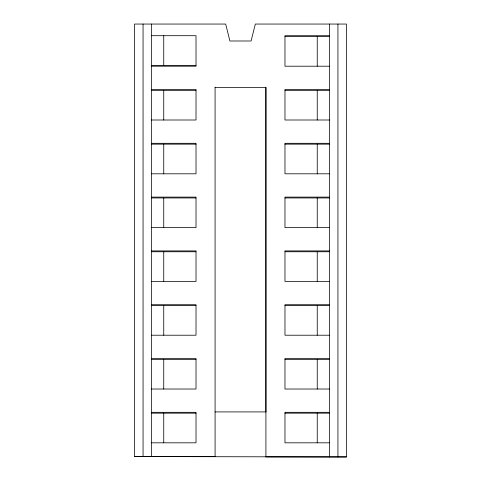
<?xml version="1.0" encoding="UTF-8"?>
<svg xmlns="http://www.w3.org/2000/svg" width="481" height="481" viewBox="0 0 481 481"><rect width="100%" height="100%" fill="white"/><g stroke="black" fill="none" stroke-linecap="round" stroke-linejoin="round"><path stroke-width="0.72" d="M215.079 87.596L265.915 87.596L265.921 456.932L346.416 456.932L346.404 24.05L255.321 24.05L251.088 40.993L229.906 40.993L225.667 24.05L134.584 24.05L134.596 456.553L215.085 456.553L215.079 87.121M151.527 35.702L196.014 35.702L196.014 66.204L151.527 66.204M329.461 35.702L284.974 35.702L284.974 66.204L329.461 66.204M284.974 36.55L329.461 36.55M151.527 65.356L196.014 65.356M151.527 89.502L196.014 89.502L196.014 120.003L151.527 120.003M329.461 89.502L284.974 89.502L284.974 120.003L329.461 120.003M151.527 90.35L196.014 90.35M284.974 90.35L329.461 90.35M151.527 143.308L196.014 143.308L196.014 173.809L151.527 173.809M329.461 143.308L284.974 143.308L284.974 173.809L329.461 173.809M151.527 144.156L196.014 144.156M284.974 144.156L329.461 144.156M151.527 197.108L196.014 197.108L196.014 227.609L151.527 227.609M329.461 197.108L284.974 197.108L284.974 227.609L329.461 227.609M151.527 197.956L196.014 197.956M284.974 197.956L329.461 197.956M151.527 250.914L196.014 250.914L196.014 281.415L151.527 281.415M329.461 250.914L284.974 250.914L284.974 281.415L329.461 281.415M151.527 251.755L196.014 251.755M284.974 251.755L329.461 251.755M151.527 304.714L196.014 304.714L196.014 335.215L151.527 335.215M329.461 304.714L284.974 304.714L284.974 335.215L329.461 335.215M151.527 305.561L196.014 305.561M284.974 305.561L329.461 305.561M151.527 358.519L196.014 358.519L196.014 389.021L151.527 389.021M329.461 358.519L284.974 358.519L284.974 389.021L329.461 389.021M151.527 359.361L196.014 359.361M284.974 359.361L329.461 359.361M215.079 411.922L265.915 411.922M151.527 412.319L196.014 412.319L196.014 442.821L151.527 442.821L151.527 24.05M329.461 412.319L284.974 412.319L284.974 442.821L329.461 442.821L329.473 456.932L346.416 456.932M151.527 413.167L196.014 413.167M284.974 413.167L329.461 413.167M134.596 456.553L329.473 456.932M151.527 442.821L151.539 456.553M337.933 24.05L337.945 456.932M329.461 24.05L329.461 442.821M317.244 36.55L317.244 66.204M317.244 90.35L317.244 120.003M317.244 144.156L317.244 173.809M317.244 197.956L317.244 227.609M317.244 251.755L317.244 281.415M317.244 305.561L317.244 335.215M317.244 359.361L317.244 389.021M317.244 413.167L317.244 442.821M265.915 87.181L265.921 411.844M163.744 35.702L163.744 65.356M163.744 90.35L163.744 120.003M163.744 144.156L163.744 173.809M163.744 197.956L163.744 227.609M163.744 251.755L163.744 281.415M163.744 305.561L163.744 335.215M163.744 359.361L163.744 389.021M163.744 413.167L163.744 442.821M143.055 24.05L143.067 456.553"/></g></svg>
